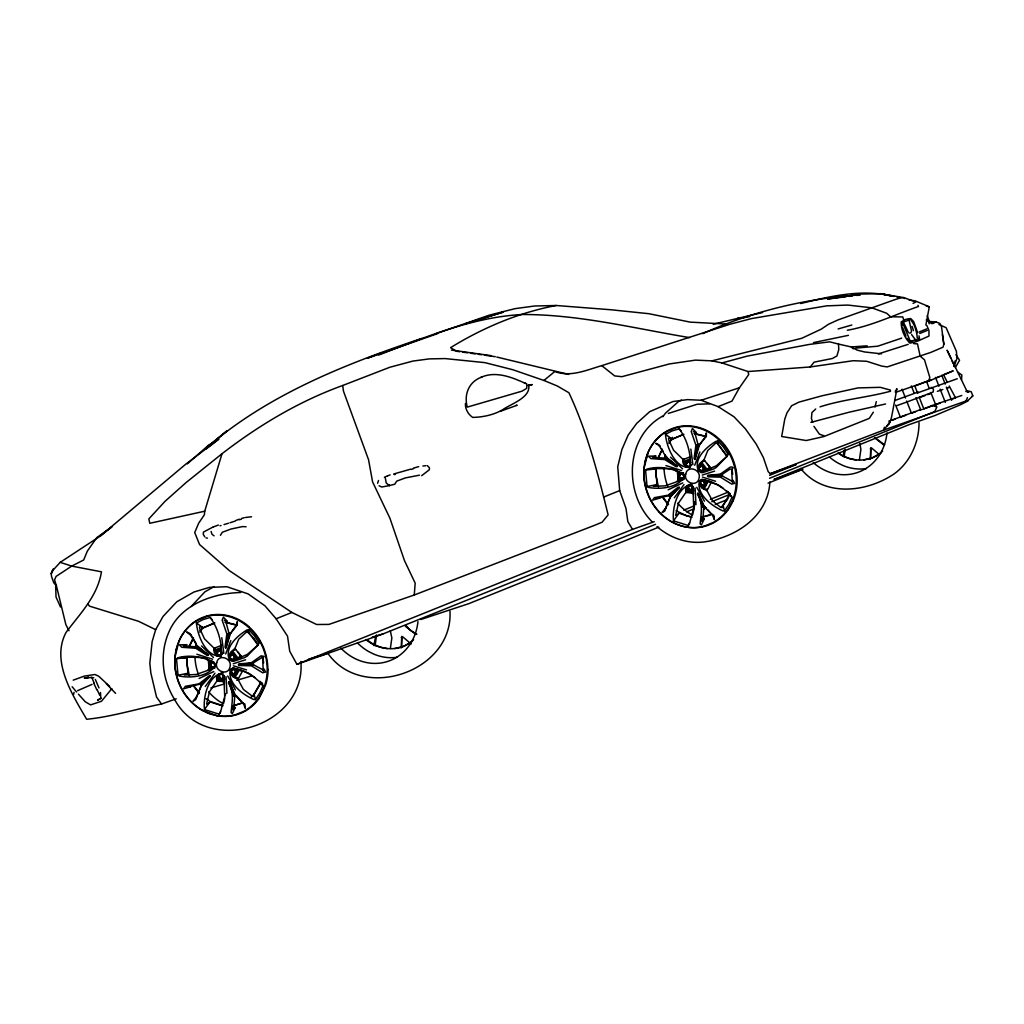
<?xml version="1.0" encoding="UTF-8"?>
<svg xmlns="http://www.w3.org/2000/svg" width="1024" height="1024" viewBox="0 0 1024 1024"><rect width="100%" height="100%" fill="white"/><g stroke="black" fill="none" stroke-linecap="round" stroke-linejoin="round"><path stroke-width="1.5" d="M300.864 661.44C306.496 727.014 206.029 757.683 174.605 699.482C162.342 679.949 159.424 654.502 168.448 633.101C179.712 604.838 212.582 593.165 240.704 592.525M260.71 682.522L254.093 694.131L254.042 696.218L252.928 696.653L243.392 689.421L237.926 679.334L242.701 670.746L233.485 668.198L235.366 669.133L236.608 672.154L233.856 676.467M729.766 493.85L723.149 505.472L723.098 507.558L720.691 507.379L712.448 500.749L706.982 490.662L711.13 482.522L718.195 484.851L722.906 488.077M224.256 620.262L225.638 620.928L228.864 632.845L230.515 633.37L237.018 624.282M401.152 648L401.766 636.531M693.299 431.59L694.694 432.256L697.92 444.173L699.571 444.698L706.099 435.853M870.208 459.341L870.81 447.859L870.746 458.752M449.984 611.238C453.299 671.949 361.715 702.938 327.386 652.659M694.784 501.747L694.182 508.096M919.04 422.579C919.066 442.342 910.246 462.464 893.888 474.061C865.92 492.749 823.718 497.28 800.614 468.454M401.69 647.424L401.856 636.429M231.232 653.734L229.901 657.139L230.618 658.944L233.856 660.262L232.794 660.685L234.47 659.597L235.162 656.512L231.629 652.416M700.288 465.062L698.957 468.467L699.674 470.272L702.912 471.59L701.837 472.013L703.526 470.925L704.205 467.84L700.672 463.744M263.245 670.349L262.618 658.65M732.301 481.677L731.661 469.99M212.531 661.261L210.291 663.194L210.586 666.432L213.171 668.211L215.04 667.827L196.134 674.509L184.307 675.008L187.994 673.293L186.534 657.549C167.283 657.946 208.371 655.744 207.142 659.533L208.371 660.71L209.178 669.453L209.19 664.448M680.154 473.242L679.091 476.16L679.642 477.773L682.227 479.539L684.096 479.168L665.178 485.85L653.35 486.349L657.05 484.621L655.59 468.877C636.339 469.274 677.427 467.072 676.198 470.861L677.427 472.051L678.234 480.781L678.144 477.197M214.861 622.925L203.072 627.814L200.41 626.509L199.488 627.213L199.744 628.582L204.531 638.912L213.67 647.795L214.272 652.634L216.845 655.654L221.299 656C205.978 657.779 197.35 635.008 196.429 622.963L203.098 619.571L210.125 617.459C218.15 628.032 221.939 642.291 221.363 655.475L220.134 656.576M683.904 434.253L672.115 439.155L669.466 437.85L668.544 438.541L668.787 439.91L673.587 450.24L682.726 459.136L683.315 463.962L685.901 466.982L690.342 467.328C675.034 469.107 666.394 446.336 665.472 434.291L672.154 430.912L679.181 428.787C687.194 439.36 690.982 453.619 690.419 466.803L689.178 467.904M209.306 661.389L210.01 668.941M263.398 671.13L264.026 669.005L265.587 672.026L262.656 672.794L251.418 665.83L239.13 665.485L238.49 664.653L238.989 663.885L251.149 662.912L261.082 655.846L264.141 656.422L262.976 657.702L262.067 656.845M678.362 472.73L679.066 480.282M732.442 482.47L733.069 480.333L734.63 483.354L731.712 484.122L720.461 477.158L708.186 476.813L707.533 475.981L708.032 475.213L720.192 474.24L730.138 467.174L731.814 466.918L733.184 467.75L732.019 469.03L729.971 469.158L722.317 474.266L707.533 475.981M414.259 595.008L415.181 583.13L404.467 560.602L389.926 518.246L372.595 481.946L368.55 459.725L343.475 391.181L342.707 385.485L389.901 367.232L412.966 361.062L429.197 358.899L445.133 358.579L484.902 362.637L512.806 369.728L543.91 380.454L557.35 386.022L568.896 392.73C587.098 431.526 597.85 473.318 608.128 514.893L602.112 522.189L594.752 525.248L414.259 595.008L328.934 624.41L316.582 624.499L291.866 612.442L229.568 570.79L199.552 544.512L194.714 532.531L198.63 523.277L204.378 514.803L204.736 511.206L222.016 453.722C258.79 425.37 298.931 401.318 342.707 385.485M961.562 379.84L961.83 375.014L957.581 371.994M917.299 338.317C916.928 332.096 914.982 324.941 910.899 320.141M375.117 645.798L376.55 634.931M844.16 457.126L845.184 449.37M244.518 705.075L236.301 695.603L234.752 696.23L233.779 708.582L232.576 709.888M701.478 519.155L704.32 518.835L701.389 524.928L700.134 523.904C701.03 513.946 703.514 503.757 697.408 494.323L697.946 493.222L702.771 507.2L705.344 506.944L703.808 507.558L702.835 519.91L701.619 521.216M225.28 695.693L225.574 693.568M390.362 648.499L391.859 637.901L390.285 630.771M859.405 459.84L860.915 449.229L859.776 443.494M244.723 703.706L244.352 706.176L245.389 708.352L244.723 705.037L235.085 695.194L229.696 682.445L228.89 681.894L228.365 682.982C234.47 692.429 231.974 702.618 231.078 712.576L232.333 713.6L235.277 707.507L232.422 707.814M713.766 515.034L713.408 517.504L714.432 519.68L713.779 516.365L704.141 506.522L697.946 493.222M248.934 626.624A51.61 45.939 70.6 0 0 226.458 615.322A51.456 45.798 70.6 0 0 183.834 632.538A51.635 45.952 70.6 0 0 178.97 641.254L175.168 656.307A51.456 45.798 70.6 0 0 175.885 672.243M736.051 469.978A51.456 45.798 70.6 0 0 717.978 437.965A51.61 45.939 70.6 0 0 695.514 426.662A51.571 45.901 70.6 0 0 652.89 443.789A51.635 45.952 70.6 0 0 648.026 452.582L644.211 467.635A51.571 45.901 70.6 0 0 644.915 483.584M902.067 323.264L902.118 325.914M228.864 632.845L227.942 633.792L225.754 648.102L225.037 647.155L226.854 633.92L222.144 620.134L223.386 617.178L227.264 621.222L225.638 620.928M697.92 444.173L696.998 445.12L694.81 459.43L694.093 458.483L695.91 445.248L691.2 431.462L692.442 428.506L696.32 432.55L694.694 432.256M375.68 635.955L373.862 645.542L373.146 644.186L380.045 647.066L387.213 648.614M844.237 450.304L843.2 456.205L838.208 452.672M918.874 338.138L918.515 340.122L916.838 341.504L909.939 343.155C904.627 337.907 900.992 329.395 901.197 321.933L905.574 319.36L910.746 318.554L913.651 321.6L917.645 332.685M221.67 678.515L220.736 678.733L219.098 677.043L219.507 674.752L222.554 673.677L219.507 674.752M223.206 675.84L222.784 678.131L223.834 677.888L224.282 675.469L223.206 675.84L221.568 674.138M226.022 676.685L226.931 693.325M688.141 488.371L688.563 486.08L691.61 485.005L693.338 486.797L692.89 489.216L689.779 490.061L688.141 488.371L688.998 488.064L690.714 489.856M689.779 490.061L691.84 489.459L692.262 487.168L690.624 485.478L688.563 486.08M695.078 488.013L695.974 504.653M187.149 686.989L190.848 686.707L183.526 688.845L185.357 686.31L199.091 683.84L209.037 675.93L210.24 676.006L200.883 686.157L195.674 699.738L193.037 701.197L196.787 696.512M656.192 498.317L659.891 498.048L652.582 500.173L654.4 497.638L668.147 495.168L678.08 487.258L679.296 487.347L669.926 497.485L664.73 511.066L662.093 512.538L665.83 507.84M769.894 482.01C767.987 516.224 736.474 537.05 705.28 541.786C687.923 544.358 670.067 538.061 657.037 526.579M925.862 325.094L929.306 306.79L914.931 300.762L909.184 300.096M232.883 668.198L231.59 669.376L231.667 673.075L234.726 674.944L237.21 673.395M701.939 479.526L700.646 480.717L700.71 484.403L703.782 486.272L706.253 484.723M953.907 366.362L955.11 360.909M875.034 407.066L876.275 401.651M884.39 427.238L883.738 430.054L770.189 473.715L768.166 471.629L763.354 457.485L756.314 444.25L745.357 428.787L734.042 416.806L718.144 406.643L701.146 400.256L687.411 399.616L672.973 401.549L649.779 411.622L636.736 423.334L628.186 435.021L621.914 449.51L617.728 466.778L619.686 490.611L625.984 508.403L627.84 521.613L632.525 529.382L654.259 521.702M230.515 633.37L226.189 647.245M223.514 703.629L224.806 698.138M699.571 444.698L695.245 458.573M692.57 514.97L693.862 509.466M210.24 676.006L201.062 685.568M262.285 682.906L262.899 686.042L259.712 693.158L255.373 699.571L253.632 699.482C242.752 694.502 227.507 683.571 230.246 669.722L232.653 668.07C244.544 670.17 255.744 676.275 262.899 686.042M679.04 487.731L670.118 496.896L669.005 495.45L679.296 487.347M175.936 651.11L177.216 646.08M644.992 462.438L648.026 452.582M699.302 481.062C696.563 494.899 711.795 505.83 722.675 510.81L724.416 510.912L728.755 504.486L731.942 497.37C724.787 487.616 713.587 481.498 701.709 479.398L699.302 481.062L700.646 480.717M74.086 692.339L73.562 694.656M927.219 315.699L929.344 321.459L936.051 321.997L939.866 323.43L941.504 326.579L943.846 344.256L943.002 347.213L930.726 352.435L887.206 366.912L881.894 366.131L866.662 361.28L853.222 360.704L810.24 366.963L748.07 371.546L721.946 362.944L711.962 360.845L695.398 360.128L669.44 363.93L621.901 376.691L614.682 375.923L601.754 365.645C586.496 370.035 570.739 377.446 554.79 371.546L543.91 380.454M655.526 524.314L382.912 633.971L296.934 664.333L289.728 651.264L287.526 636.173L276.122 618.778L264.986 605.837L248.128 593.907L226.842 586.714L209.37 587.392L193.92 592.026L176.806 601.766L163.021 616.474L155.661 629.658L152.154 641.6L149.824 663.066L150.835 672.922L156.544 697.075L161.549 704.013L176.256 698.816M228.89 681.894L233.715 695.859L234.752 696.23M258.867 642.662L258.342 644.429L247.245 656.077L244.582 657.626L233.779 661.248L232.026 661.299L229.299 659.469C224.154 647.322 237.837 635.213 247.168 629.901L248.883 629.683L254.374 635.75L258.867 642.662L257.984 645.133L248.038 631.578L246.886 631.616L238.733 639.155L235.046 648.307L230.528 652.352L228.902 655.629L230.016 655.258M727.923 453.99L727.398 455.757L716.288 467.405L713.626 468.954L702.822 472.589L701.082 472.627L698.342 470.797C693.197 458.662 706.893 446.541 716.211 441.229L717.926 441.011L723.43 447.078L727.923 453.99L727.027 456.474L717.094 442.906L715.942 442.957L707.776 450.496L704.102 459.635L699.571 463.68L697.946 466.957L699.059 466.598M221.67 673.178L223.859 675.994L224.717 696.576L220.262 712.896L219.11 714.163L204.467 709.542C203.008 696.858 207.898 675.61 222.861 672.896L218.573 674.202L218.214 677.85L220.48 680.064L223.974 680.448M690.176 484.262L687.616 485.53L687.27 489.178L689.536 491.405L693.018 491.776M237.325 670.234L235.123 674.829L232.166 674.867L230.554 673.472L231.667 673.075M706.381 481.562L705.242 485.082L702.912 487.795M189.299 646.758L193.51 637.965M658.355 458.086L661.082 451.622M188.915 646.899L193.139 638.131M657.971 458.227L662.195 449.459M219.674 673.856L218.982 675.763L220.122 678.835L221.491 679.718L224.346 679.117M688.73 485.184L688.038 487.091L689.178 490.163L690.547 491.046L693.402 490.458M954.086 366.362L957.018 358.259L956.378 351.296L946.112 327.68L938.931 324.544M873.344 412.186L869.312 418.368L823.872 436.557L806.234 440.525L781.67 436.493L784.794 419.046L786.97 412.877L791.59 405.773L799.014 402.099L822.131 395.763L857.984 387.917L880.282 387.328L890.33 390.067L890.483 391.245C867.251 397.491 843.059 399.398 820.032 406.848M185.165 645.389L186.944 644.685L179.443 644.851L181.722 647.258L195.789 648.282L207.13 655.386L208.294 655.13L196.557 647.578L196.813 646.925L183.334 645.875M654.221 456.73L655.987 456.013L648.499 456.179L650.778 458.586L664.845 459.622L676.173 466.714L677.35 466.458L665.613 458.906L665.869 458.253L652.378 457.216M665.19 454.861L666.458 457.408L677.005 465.907M230.81 640.589L225.677 653.952M699.853 451.917L694.72 465.28M213.76 666.944L215.693 664.486L214.797 666.714L211.61 667.059L210.304 665.062L212.045 662.49M679.347 476.39L680.205 474.278L683.379 473.715L684.749 475.827L683.853 478.054L680.653 478.387L679.347 476.39L681.101 473.83M682.816 478.285L684.749 475.827M222.016 645.107L215.168 647.872L214.106 650.406L221.402 647.475M691.072 456.448L684.211 459.2L683.149 461.747L690.458 458.803M895.245 391.309L896.947 388.698L891.533 417.28L890.112 421.939L883.738 430.054L965.99 401.024L967.488 397.581M705.69 434.445L706.381 432.909L706.342 436.237L698.522 446.067L694.81 459.43M260.378 683.725L254.438 693.914L251.123 697.062M729.434 495.053L727.578 499.136L721.28 507.341M257.984 645.133L247.36 654.387L232.794 660.685M727.027 456.474L716.416 465.715L701.837 472.013M248.384 632.666L248.883 629.683M717.44 444.006L717.926 441.011M161.549 704.013C136.704 708.89 111.68 716.838 86.656 719.27C72.23 694.579 50.726 660.928 66.112 632.333C80.154 613.504 97.485 596.288 101.466 571.814L71.718 566.093L60.211 562.355L52.339 570.931L51.2 573.709L51.597 576.704L53.709 582.63L56.474 586.074L65.869 624.64L69.005 630.746M219.11 714.163L220.518 711.411M688.154 525.491L689.318 524.224L693.773 507.904L692.915 487.322L690.726 484.506L691.917 484.224C676.915 486.976 672.077 508.173 673.51 520.87L688.154 525.491L689.562 522.752M196.557 647.578L197.402 646.067L207.962 654.579M665.613 458.906L666.714 456.73M748.07 371.546L748.723 374.541L739.43 387.776L732.006 401.088L718.144 406.643M204.467 709.542L209.933 701.811L222.566 705.933M673.51 520.87L678.989 513.139L691.622 517.261M214.976 673.203L205.286 686.49M684.019 484.531L674.33 497.818M888.602 424.422L890.112 421.939L887.232 425.792M218.573 674.202L216.576 677.44L216.768 681.178L209.446 691.814L206.618 704.026L207.629 704.243L209.933 701.811M687.616 485.53L685.619 488.781L685.824 492.506L678.502 503.142L675.674 515.354L676.685 515.571L678.989 513.139M259.046 698.47L265.69 684.851A51.635 45.952 70.6 0 0 268.109 669.299M208.115 669.926L208.909 668.685M677.158 481.254L677.952 480.013M220.096 655.347L222.426 653.197L221.107 655.13L217.933 654.963L217.011 652.736L218.266 650.893L221.453 650.842L218.266 650.893M689.139 466.675L691.469 464.525L690.15 466.458L686.976 466.291L686.067 464.064L687.322 462.234L690.509 462.17L687.322 462.234M688.23 461.773L686.067 464.064M195.853 698.304L201.408 685.709L199.962 684.122L209.984 676.39M664.909 509.632L670.464 497.05L669.005 495.45M220.442 535.309L222.336 532.25L231.155 528.986L242.906 526.502M662.874 416.704L665.446 413.197L678.618 401.434L681.523 400.179M206.886 447.514L226.778 430.989L206.886 447.514C268.288 394.47 345.664 363.827 421.837 338.419M111.846 688.627L101.491 701.235L90.598 704.896L85.286 701.798L78.413 694.144M810.24 366.963L814.093 362.15L832.397 358.49L836.941 355.93L838.784 349.594L838.502 344.077L829.734 341.837L809.293 344.435L747.11 356.134L721.946 362.944M228.902 655.629L232.717 653.21M697.946 466.957L699.29 465.421L703.219 464.909M955.341 367.539L959.552 360.32L955.93 354.739M191.13 606.554L204.902 591.846L214.106 586.611M238.49 664.653L253.261 662.938L262.285 657.318M802.97 469.197L774.003 479.424L908.762 424.781L934.848 415.565L960.179 404.89L967.27 401.293L972.8 395.84L971.187 391.706L966.566 390.643M413.568 639.706C401.024 652.48 379.264 650.88 366.17 639.757M882.624 451.046C871.168 462.694 851.392 462.643 838.541 453.338M815.706 408.998L811.942 412.557L811.418 418.368L812.685 422.362M229.939 656.448L232.474 654.49L234.662 655.398L235.174 657.882L232.499 659.661L230.426 658.79L229.939 656.448L230.797 656.051M232.499 659.661L235.174 657.882M698.995 467.776L701.53 465.818L703.718 466.726L704.23 469.21L702.541 470.784L699.482 470.131L698.995 467.776L701.53 465.818M701.555 470.989L704.23 469.21M972.083 396.506L972.8 395.84M967.27 401.293L967.987 400.614L965.99 401.024M187.328 463.872L208.794 444.954L213.786 442.278M200.051 630.682L203.52 627.738L213.888 623.296M669.107 442.01L672.576 439.078L682.944 434.637M60.211 562.355L100.083 536.205L185.69 464.23L218.893 439.053L206.285 448.87M222.016 453.722L186.048 482.586L164.954 501.402L148.826 518.912L149.773 523.29L204.736 511.206M100.083 536.205L111.923 526.848L96.781 537.613L87.322 551.155L83.674 559.987L71.718 566.093L56.102 576.397L54.554 579.827L56.474 586.074M176.499 658.79L177.856 657.779C190.259 654.4 203.878 656.614 214.669 663.27L215.411 665.05C209.254 676.595 191.296 678.31 179.558 676.122L178.022 675.187L176.499 658.79L186.534 657.549M645.555 470.118L646.912 469.107C659.302 465.728 672.934 467.955 683.712 474.598L684.467 476.378C678.31 487.923 660.352 489.638 648.614 487.45L647.078 486.515L645.555 470.118L655.59 468.877M702.707 333.658C752.051 311.437 805.734 298.406 859.904 294.925M240.653 655.91L237.875 657.907L232.55 650.995L235.661 649.421L241.382 656.538M233.779 708.582L235.277 707.507M709.709 467.238L706.931 469.248L701.606 462.323L704.717 460.749L710.438 467.878M702.835 519.91L704.32 518.835M225.754 648.102L229.478 634.739L237.286 624.909L237.325 621.568L236.646 623.117L237.35 624.41M378.522 480.474L377.6 483.29M214.746 651.622L217.651 649.664L221.056 649.088M683.802 462.95L686.707 460.992L690.112 460.416M480.909 377.395C468.595 382.259 463.846 394.79 467.29 407.117L522.061 391.142L526.733 388.314L526.81 384.026C512.858 377.626 496.09 370.432 480.909 377.395L481.792 377.28M411.789 641.677L403.725 646.323L394.714 648.55M880.845 453.018L872.781 457.651L863.77 459.878M421.683 475.686L429.286 469.786L429.466 467.853L427.315 465.613M662.669 416.115C625.114 436.685 623.475 492.966 652.122 521.805M233.216 663.757L245.581 659.789M702.259 475.085L714.624 471.117M231.347 670.413L234.163 668.877L236.173 670.246L236.198 672.755L233.267 674.086L231.373 672.781L231.347 670.413L232.205 670.003M233.267 674.086L236.198 672.755M700.39 481.741L703.219 480.205L705.216 481.587L705.254 484.083L703.283 485.21L700.429 484.122L700.39 481.741L703.219 480.205M702.323 485.427L705.254 484.083M101.146 698.227L97.536 700.211L100.787 698.317L100.48 692.518M913.05 303.398L915.827 301.978L903.91 297.638L880.474 293.683L860.992 294.054L827.533 299.021L846.042 296.768M199.117 678.477L213.734 671.59M668.16 489.805L682.778 482.918M234.163 668.877L233.203 669.338L235.11 670.656L235.136 673.024M242.893 702.784L232.819 705.92M711.936 514.125L701.875 517.248M243.29 702.669L233.216 705.766M690.624 485.478L691.61 485.005M73.19 680.166L84.544 676.058L94.938 674.496L98.701 676.211L109.658 686.426M915.853 339.597L911.654 341.12M211.162 662.938L214.323 662.374M680.205 474.278L683.379 473.715M212.813 527.13L203.443 532.096L203.277 534.387L204.774 536.858M384.371 477.261L387.136 476.019M189.018 686.797L199.962 684.122M658.061 498.125L669.338 495.578M77.619 690.65L92.058 684.378M895.36 392.474L931.238 380.006M935.334 378.253L939.43 376.499M217.011 652.736L217.856 652.378M378.662 355.059C425.062 337.344 472.051 317.146 522.304 314.509C578.97 314.381 633.997 328.358 689.536 337.6M919.181 331.981L926.771 328.896M919.77 333.478L927.36 330.381M683.712 510.144L694.08 505.933M710.374 499.328L728.141 492.122M769.613 475.315L796.262 464.499L770.189 473.715M729.6 494.49L711.821 501.67M769.587 478.272L934.771 411.558L936.896 406.886L932.006 405.568L923.763 408.883L919.309 397.491M927.142 381.76L953.19 370.854L943.526 374.746L947.072 381.786M658.803 527.142L468.89 603.61L420.877 619.494M768.051 483.174L801.587 469.76M528.41 385.126L532.25 384.589L528.218 385.638M276.122 618.778L291.866 612.442M603.584 497.088L619.686 490.611M700.595 466.291L703.718 466.726M231.539 654.963L234.662 655.398M917.325 392.973L957.274 378.739M907.482 401.805L933.158 392.013L933.478 389.184L931.328 387.341M946.496 388.48L949.299 387.354M296.934 664.333L632.525 529.382M686.63 511.808L694.042 508.826M233.715 695.859L236.301 695.603M703.603 509.107L706.496 507.955M715.226 504.435L726.963 499.725M401.203 637.466L402.752 636.838L411.149 643.981M870.259 448.794L871.808 448.166L879.117 454.387M698.342 470.797L699.674 470.272M210.304 665.062L211.149 664.73M229.299 659.469L230.618 658.944M903.578 321.434L902.298 321.869M380.902 353.101L367.27 358.259L437.363 333.709M222.182 653.504L223.219 653.12M894.669 400.589L918.195 392.013M702.259 480.678L704.154 481.984L705.216 481.587M235.11 670.656L236.173 670.246M213.21 526.989L218.419 525.03M387.533 475.878L390.144 474.906M888.768 421.197L919.757 409.894M236.237 520.307L239.168 519.232M897.216 405.504L906.022 402.317M892.442 420.096L895.373 419.046M899.776 417.446L905.651 415.334M219.098 677.043L219.942 676.736M435.904 333.734L489.139 315.2L515.008 308.659L534.528 306.01L556.237 305.498L611.213 309.786L648.96 313.715L690.24 322.125L727.002 324.083M901.696 338.112L877.786 346.189L855.859 348.083M908.186 344.358L878.349 353.894M706.982 490.662L701.837 488.026L699.61 484.8L700.71 484.403M932.006 405.568L961.818 395.469M911.526 413.21L915.61 411.763M919.68 410.33L922.406 409.37M923.763 408.883L931.93 406.003M668.326 413.44L697.152 404.25L709.76 403.853M919.155 397.645L924.89 395.648M927.757 394.637L930.624 393.638M692.262 487.168L693.338 486.797M918.528 340.762L928.998 336.026L928.922 330.291L926.822 325.517M413.491 468.122L418.662 466.637M952.678 398.886L955.597 397.888L949.21 386.01M936.013 404.557L940.134 403.162M933.491 322.867L936.051 321.997L931.021 323.43L933.03 323.507L926.182 319.936M937.37 391.347L942.784 389.517M411.162 469.453L413.568 468.634M206.81 616.448L197.965 620.006A51.213 45.581 70.6 0 0 178.662 682.65A51.213 45.581 70.6 0 0 235.123 714.829L243.968 711.27A51.213 45.581 70.6 0 0 263.258 648.627A51.213 45.581 70.6 0 0 206.797 616.448M704.179 526.17L713.024 522.611A51.213 45.581 70.6 0 0 732.301 459.955A51.213 45.581 70.6 0 0 675.84 427.776L667.021 431.334A51.213 45.581 70.6 0 0 647.706 493.978A51.213 45.581 70.6 0 0 704.179 526.157M739.43 387.776L701.146 400.256M700.429 484.122L703.283 485.21M709.952 515.149L702.272 517.094M231.373 672.781L234.24 673.882M680.576 472.947L683.507 472.845L679.155 473.587L678.08 476.518L678.656 478.118L681.229 479.898L683.046 479.578M229.939 522.778L235.456 520.998M601.754 365.645L729.997 324.237L751.514 318.579L826.573 305.869L847.795 305.062L871.834 307.827L886.682 313.267L890.586 316.762L902.771 316.928L903.654 319.859M224 524.582L228.454 523.238M851.827 325.018L838.118 328.96M699.482 470.131L702.541 470.784M230.426 658.79L231.309 658.534M372.25 637.107L382.912 633.971M210.88 687.936L224.589 683.891M236.787 680.307L252.019 675.814M308.378 659.213L326.669 653.837M220.736 678.733L223.834 677.888M410.56 469.197L393.754 473.984M810.918 422.374L849.126 412.211L885.581 403.981M239.245 519.744L241.472 519.13M685.824 492.506L693.645 493.133M216.768 681.178L222.298 681.485L224.461 682.56M686.976 466.291L687.872 466.061M217.933 654.963L218.816 654.72M762.56 312.499L713.203 324.211M711.962 360.845L801.779 338.278L821.299 329.126L828.467 324.275L837.875 319.974L894.784 299.686L900.109 298.01L903.91 297.638L904.678 298.547M800.755 303.539C830.131 296.243 861.235 288.922 891.379 295.923M230.246 669.722L231.59 669.376M385.229 477.683L386.278 483.072L389.414 485.581L394.765 484.211L396.672 481.152L405.478 477.888L419.482 475.174M680.653 478.387L683.853 478.054M211.61 667.059L214.797 666.714M909.082 333.056L910.925 332.89L911.501 330.97L909.043 320.051L903.373 322.048L908.224 332.134M691.84 489.459L692.89 489.216M241.92 518.285L244.339 517.747M813.478 342.618L848.448 335.334M708.544 475.853L722.496 476.109L732.518 481.421M239.488 664.525L253.44 664.781L263.475 670.093M749.747 316.557L740.39 318.387L737.805 318.029M213.99 668.25L210.637 668.006L209.024 665.178L210.112 662.259L213.402 661.862L207.142 659.533M91.43 677.53L84.454 678.054L88.55 677.35M394.304 474.56L395.354 474.381M221.03 525.491L220.045 525.798M84.454 678.054L88.678 677.338M657.05 484.621L647.078 486.515M187.994 673.293L178.022 675.187M849.126 296.384L852.211 296.013M856.832 295.45L859.917 295.078M912.461 341.978L910.682 342.029M422.886 466.01L425.894 465.664M245.542 517.478L251.558 516.762M556.237 305.498C519.014 312.448 482.765 327.782 450.56 347.661L456.589 351.27L459.686 351.706M689.242 460.506L687.718 460.634L685.862 462.976L687.002 466.573M220.186 649.178L218.675 649.306L216.806 651.648L217.946 655.245M516.109 405.325L517.171 405.235L500.25 411.328M867.149 345.83L851.29 346.957L838.502 344.077M524.518 383.296L525.76 383.258M243.546 526.656L246.093 526.746M911.296 341.21L909.325 341.133L907.008 338.24M682.726 459.136L684.211 459.2M213.67 647.795L215.168 647.872M910.336 319.155L908.864 319.373L909.043 320.051M913.587 343.578L917.504 343.91L920.154 356.083L924.506 359.859L929.856 377.574L928.653 380.531L914.842 386.099L917.632 393.229M681.638 470.554L665.92 465.574M212.582 659.213L196.864 654.246M707.366 489.293L704.077 488.934L708.083 481.715L711.13 482.522M238.31 677.952L235.021 677.606L239.027 670.387L242.074 671.194M881.459 353.843L864.525 351.949L857.178 350.118L851.29 346.957L853.389 348.838M694.502 433.51L706.394 436.454M225.459 622.182L237.35 625.126M694.106 433.626L705.984 436.608M225.05 622.298L236.928 625.28M206.016 537.92L207.424 538.112M451.443 350.08L491.315 355.686M462.784 352.141L467.43 352.794M470.528 353.229L475.174 353.882M478.272 354.317L481.37 354.739M484.467 355.174L495.296 356.698M847.347 330.24C871.552 326.067 895.13 314.534 918.502 306.483L917.952 305.318M911.578 334.579L915.93 340.467L917.53 339.904M224.589 681.792L216.794 679.334L218.214 680.781M568.653 374.413L496.819 357.043M894.093 296.422L880.474 293.683L893.722 296.32M896.858 296.96L899.981 297.6M926.272 306.176L929.306 306.79M856.256 459.942L849.088 458.406L842.202 455.514M711.757 482.074L702.541 479.526L705.434 481.869L705.242 485.082L702.784 486.63L699.61 484.8M691.981 517.03L686.298 515.75L676.096 510.694M222.938 705.702L210.381 701.606L205.939 698.611M91.264 677.235L93.798 677.862M700.774 464.896L703.501 466.291L705.28 469.734M231.718 653.568L234.445 654.963L236.224 658.406M175.987 672.294A51.482 45.824 70.6 0 0 190.285 700.672A51.635 45.952 70.6 0 0 202.394 710.323L216.448 715.61M715.571 481.242L702.451 477.12M246.515 669.901L233.408 665.792M696.998 445.12L698.624 445.632M227.942 633.792L229.581 634.304M682.445 473.19L676.198 470.861M965.824 391.386L968.653 392.346L966.643 390.566L947.098 350.157L950.835 358.298M823.77 435.699L819.43 434.176L813.939 426.355M702.771 507.2L703.808 507.558M237.926 679.334L232.781 676.698L230.554 673.472M206.938 712.602L211.635 714.368M191.757 636.006L186.611 631.962L189.504 633.267L197.133 645.875L208.294 655.13M243.994 671.296L249.139 673.523L255.053 677.67M689.498 492.416L685.837 490.662L687.27 492.122M155.661 629.658L138.509 621.274L89.395 606.106L88.166 604.173M691.341 492.813L693.517 493.888M686.272 489.651L691.085 491.43L693.248 489.408L693.325 487.334L693.67 491.315M217.229 678.323L222.042 680.09L224.192 678.08L224.269 675.994L224.614 679.987M528.602 384.717C531.482 397.453 511.091 403.738 502.579 409.792C493.747 414.925 482.624 417.267 472.627 417.395C468.198 414.323 465.062 409.05 465.434 403.507M884.608 444.838L877.018 439.219M416.858 634.304L410.368 630.31L406.042 625.549M883.84 445.005L874.406 437.606M658.944 445.414L660.083 446.182L655.667 443.302L658.56 444.595L666.189 457.203L677.35 466.458M415.962 634.458L405.35 626.278M189.888 634.086L191.04 634.842M730.035 493.491L726.49 490.829M259.827 681.331L260.992 682.15M366.669 639.578L374.144 644.877M246.592 631.002L253.939 638.438L258.278 645.018M698.522 493.875L704.294 506.586M229.466 682.547L235.238 695.245M214.042 535.846L211.942 534.182L211.136 531.469M379.098 485.76L381.747 487.014L389.005 485.658L389.235 484.685L389.414 485.581M672.115 439.155L665.472 434.291M203.072 627.814L196.429 622.963M670.566 457.216L682.573 468.864M707.597 509.683L713.562 516.416M201.51 645.888L213.517 657.536M106.355 683.75L115.597 693.363M679.181 428.787L681.024 430.784M210.125 617.459L211.968 619.443M717.798 443.955L727.334 456.346M668.16 504.614L662.822 497.677M199.117 693.286L193.779 686.349M668.544 504.525L663.168 497.536M199.488 693.184L194.125 686.195M72.128 686.733L76.621 692.032M690.778 462.733L688.256 460.851L685.542 461.952L684.954 465.075L685.901 466.982M221.722 651.405L219.2 649.523L216.486 650.611L215.91 653.734L216.845 655.654M706.918 463.347L711.258 468.915M237.862 652.019L241.344 656.474M682.368 474.163L683.674 476.173M213.312 662.835L214.618 664.832M696.768 487.334L704.435 501.248M227.725 676.006L235.392 689.92M730.97 495.693L731.942 497.37M661.542 448.589L663.002 451.098M192.486 637.261L196.134 643.533M704.102 459.635L704.717 460.749M235.046 648.307L235.661 649.421M95.36 679.488L98.995 687.949M724.416 510.912L723.149 505.472M255.373 699.571L254.093 694.131M97.229 689.882L99.763 695.27M93.709 683.072L96.768 689.702M952.077 361.024L953.318 363.738M910.272 341.171L902.848 323.264M60.506 607.027L56.026 597.056L55.667 585.843M905.958 336.077L902.733 327.872M692.902 464.704L690.816 449.075M689.485 462.618L690.394 464.845M223.859 653.376L221.773 637.734M220.429 651.29L221.338 653.504M91.981 677.875L94.17 683.238M941.773 375.309L945.229 384.141M946.381 387.085L951.578 400.333M935.526 377.395L938.982 386.227M940.147 389.171L945.331 402.419M926.797 382.157L929.101 388.045M930.829 392.461L936.026 405.709M911.347 385.933L914.227 393.293M915.955 397.709L920.576 409.485M902.042 389.222L905.498 398.054M906.65 400.998L911.27 412.774M895.616 405.005L900.237 416.781M658.458 487.066L656.205 476.634L656.051 468.787M189.402 675.738L187.149 665.306L186.995 657.459M928.192 319.949L929.242 323.878M912.064 326.374L913.472 330.65M918.976 335.846L919.603 338.765M702.669 467.149L703.155 469.504M233.613 655.821L234.099 658.176M942.374 334.554L943.846 344.256M732.07 469.824L732.71 474.214M263.014 658.483L263.667 662.886M722.317 474.266L722.496 476.109M720.909 474.586L721.075 476.403M253.261 662.938L253.44 664.781M251.853 663.245L252.019 665.075M704.154 481.984L704.192 484.352M417.946 621.606A51.558 45.901 70.6 0 1 388.531 661.158A51.558 45.901 70.6 0 1 340.915 648.166M397.325 657.254A51.558 45.901 70.6 0 1 373.274 653.875L368.717 651.597A51.558 45.901 70.6 0 1 357.44 642.867M886.989 432.934A51.558 45.901 70.6 0 1 813.222 462.605M866.381 468.582A51.558 45.901 70.6 0 1 842.317 465.203L837.773 462.925A51.558 45.901 70.6 0 1 829.363 456.909M248.755 626.701A51.456 45.798 70.6 0 1 267.814 669.338M259.021 698.483A51.482 45.824 70.6 0 1 216.474 715.597M222.4 703.258A51.558 45.901 70.6 0 1 208.691 691.878M198.592 674.816A51.558 45.901 70.6 0 1 194.944 656.819M195.341 647.744A51.558 45.901 70.6 0 1 195.814 644.787M199.885 632.205A51.558 45.901 70.6 0 1 202.675 627.174M659.251 511.974A51.648 45.965 70.6 0 0 671.437 521.651A51.571 45.901 70.6 0 0 690.368 527.616A51.482 45.824 70.6 0 0 717.76 520.192A51.456 45.798 70.6 0 0 728.115 509.722M733.094 500.966A51.648 45.965 70.6 0 0 737.178 480.627A51.456 45.798 70.6 0 0 736.077 470.029M659.341 512A51.482 45.824 70.6 0 1 645.043 483.635M732.966 501.018A51.571 45.901 70.6 0 1 728.077 509.811M691.456 514.586A51.558 45.901 70.6 0 1 677.734 503.206M667.648 486.144A51.558 45.901 70.6 0 1 664 468.147M664.602 457.587A51.558 45.901 70.6 0 1 665.152 454.643M668.941 443.533A51.558 45.901 70.6 0 1 672.525 437.312M216.691 662.707C214.157 671.181 228.198 676.467 230.003 666.906C232.563 658.419 218.483 653.133 216.691 662.707M685.734 474.035C683.213 482.509 697.242 487.795 699.046 478.234C701.606 469.747 687.539 464.461 685.734 474.035M52.416 571.098L51.2 573.709L53.44 568.934L52.416 571.098M490.445 316.032L464.883 323.994L503.283 312.09L490.445 316.032"/></g></svg>
